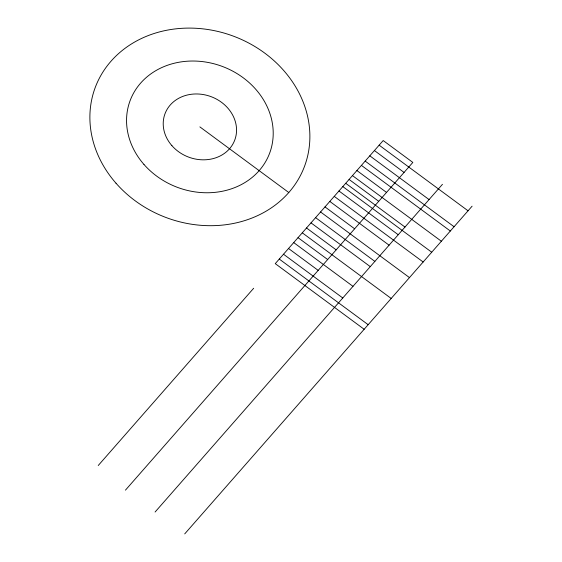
<?xml version="1.0" encoding="UTF-8"?>
<svg xmlns="http://www.w3.org/2000/svg" width="562" height="562" viewBox="0 0 562 562"><rect width="100%" height="100%" fill="white"/><g stroke="black" fill="none" stroke-linecap="round" stroke-linejoin="round"><path stroke-width="0.84" d="M98.231 465.512L253.666 288.257M125.445 490.148L412.831 162.425L383.193 140.549L275.254 263.641L364.162 329.276M155.084 512.024L442.463 184.308M184.715 533.9L472.101 206.184M379.146 145.165L468.055 210.799M374.425 150.553L404.064 172.429M369.803 155.822L429.073 199.58M365.174 161.097L454.082 226.732M361.415 165.383L450.324 231.017M356.891 170.546L386.523 192.422M352.458 175.604L441.367 241.231M349.086 179.447L378.718 201.322M345.714 183.296L404.984 227.048M342.82 186.591L431.728 252.219M338.963 190.982L398.24 234.74M334.242 196.37L423.151 261.997M329.81 201.421L389.087 245.18M324.998 206.914L354.629 228.797M320.565 211.972L409.473 277.6M199.882 126.893L288.791 192.527M315.591 217.642L374.861 261.4M311.004 222.875L370.274 266.627M306.522 227.982L336.16 249.858M302.279 232.823L391.187 298.45M298.036 237.663L327.674 259.539M293.715 242.587L352.985 286.346M288.531 248.495L318.169 270.378M283.508 254.228L342.778 297.979M279.265 259.068L368.173 324.703M115.983 183.191A111.817 96.734 21 0 0 303.438 169.064A111.817 96.734 21 0 0 180.233 28.43A111.817 96.734 21 0 0 115.983 183.191M143.949 164.427A74.542 64.489 21 0 0 268.917 155.007A74.542 64.489 21 0 0 186.781 61.251A74.542 64.489 21 0 0 143.949 164.427M171.916 145.663A37.275 32.245 21 0 0 234.403 140.95A37.275 32.245 21 0 0 193.335 94.072A37.275 32.245 21 0 0 171.916 145.663"/></g></svg>
